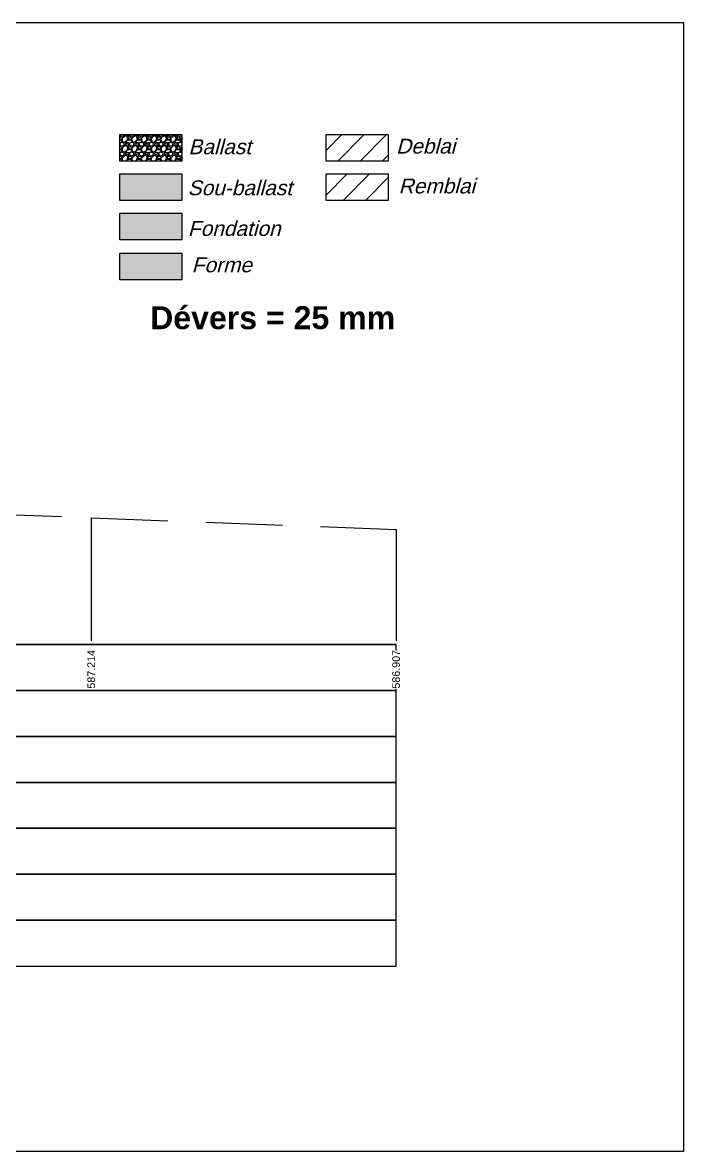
# Model space of a CAD drawing. Header units: millimetres. Extents: x 2762 to 3076, y 916 to 3305.
# Drawn here: x 2981.94 to 2999.21, y 983.44 to 1012.94 of the extents above; entities that cross this region are included whole.
import ezdxf

# ---------------------------------------------------------------- set-up
doc = ezdxf.new("R2010")
doc.units = ezdxf.units.MM
doc.header["$LTSCALE"] = 2
doc.linetypes.add('CACHE', pattern=[9.525, 6.35, -3.175])
doc.linetypes.add('DASHED', pattern=[0.75, 0.5, -0.25])
doc.layers.add('C-ANNO-TABL-TEXT', color=150, linetype='Continuous')
doc.styles.add('ARIAL', font='arial.ttf')
doc.styles.add('C3D_Profil_Travers', font='romans.shx')
doc.styles.get("Standard").update_dxf_attribs({"font": 'arial.ttf'})

msp = doc.modelspace()

# ---------------------------------------------------------------- hatches: boundary and pattern name
h = msp.add_hatch(color=11)
h.dxf.hatch_style = 1
h.paths.add_polyline_path([(2986.106, 1008.985), (2984.48, 1008.985), (2984.48, 1008.293), (2986.106, 1008.293)])
h = msp.add_hatch(color=30)
h.dxf.hatch_style = 1
h.paths.add_polyline_path([(2986.106, 1007.958), (2984.48, 1007.958), (2984.48, 1007.266), (2986.106, 1007.266)])
h = msp.add_hatch(color=83)
h.dxf.hatch_style = 1
h.paths.add_polyline_path([(2986.106, 1006.912), (2984.48, 1006.912), (2984.48, 1006.22), (2986.106, 1006.22)])

# ---------------------------------------------------------------- linework, layer by layer
for p, q in [((2984.48, 1010.012), (2986.106, 1010.012)), ((2984.48, 1009.32), (2984.48, 1010.012)), ((2986.106, 1010.012), (2986.106, 1009.32)), ((2989.873, 1010.012), (2991.499, 1010.012)), ((2989.873, 1009.32), (2989.873, 1010.012)), ((2991.499, 1010.012), (2991.499, 1009.32)), ((2986.106, 1009.32), (2984.48, 1009.32)), ((2991.499, 1009.32), (2989.873, 1009.32)), ((2984.48, 1008.985), (2986.106, 1008.985)), ((2984.48, 1008.293), (2984.48, 1008.985)), ((2986.106, 1008.985), (2986.106, 1008.293)), ((2989.873, 1008.985), (2991.499, 1008.985)), ((2989.873, 1008.293), (2989.873, 1008.985)), ((2991.499, 1008.985), (2991.499, 1008.293)), ((2986.106, 1008.293), (2984.48, 1008.293)), ((2991.499, 1008.293), (2989.873, 1008.293)), ((2984.48, 1007.958), (2986.106, 1007.958)), ((2984.48, 1007.266), (2984.48, 1007.958)), ((2986.106, 1007.958), (2986.106, 1007.266)), ((2986.106, 1007.266), (2984.48, 1007.266)), ((2984.48, 1006.912), (2986.106, 1006.912)), ((2984.48, 1006.22), (2984.48, 1006.912)), ((2986.106, 1006.912), (2986.106, 1006.22)), ((2986.106, 1006.22), (2984.48, 1006.22))]:
    msp.add_line(p, q)
at = {"linetype": 'Continuous'}
for p, q in [((2984.483, 1009.966), (2984.48, 1009.967)), ((2984.48, 1009.964), (2984.483, 1009.966)), ((2984.52, 1009.937), (2984.48, 1009.944)), ((2984.48, 1009.898), (2984.53, 1009.892)), ((2984.48, 1009.877), (2984.506, 1009.877)), ((2984.532, 1009.813), (2984.48, 1009.785)), ((2984.485, 1009.763), (2984.501, 1009.799)), ((2984.486, 1010.012), (2984.499, 1009.982)), ((2984.498, 1009.982), (2984.541, 1009.969)), ((2984.501, 1009.799), (2984.542, 1009.812)), ((2984.505, 1009.88), (2984.539, 1009.857)), ((2984.543, 1009.922), (2984.522, 1009.939)), ((2984.529, 1009.882), (2984.542, 1009.905)), ((2984.539, 1009.854), (2984.529, 1009.819)), ((2984.541, 1009.969), (2984.585, 1009.982)), ((2984.541, 1009.81), (2984.582, 1009.795)), ((2984.544, 1009.923), (2984.542, 1009.87)), ((2984.542, 1009.905), (2984.542, 1009.92)), ((2984.542, 1009.87), (2984.562, 1009.822)), ((2984.609, 1009.969), (2984.55, 1009.916)), ((2984.562, 1009.819), (2984.615, 1009.816)), ((2984.581, 1009.797), (2984.596, 1009.764)), ((2984.585, 1009.981), (2984.596, 1010.012)), ((2984.662, 1009.969), (2984.601, 1009.974)), ((2984.615, 1009.819), (2984.671, 1009.862)), ((2984.642, 1009.987), (2984.618, 1010.012)), ((2984.685, 1009.992), (2984.627, 1009.987)), ((2984.649, 1009.826), (2984.694, 1009.877)), ((2984.668, 1009.797), (2984.65, 1009.827)), ((2984.689, 1009.924), (2984.661, 1009.97)), ((2984.73, 1009.793), (2984.666, 1009.798)), ((2984.671, 1009.862), (2984.691, 1009.926)), ((2984.722, 1009.776), (2984.671, 1009.788)), ((2984.688, 1009.969), (2984.698, 1009.943)), ((2984.707, 1009.977), (2984.689, 1009.969)), ((2984.694, 1009.877), (2984.76, 1009.877)), ((2984.699, 1009.943), (2984.737, 1009.966)), ((2984.724, 1009.946), (2984.699, 1009.92)), ((2984.699, 1009.92), (2984.719, 1009.89)), ((2984.719, 1010.012), (2984.701, 1009.992)), ((2984.737, 1009.966), (2984.706, 1009.976)), ((2984.72, 1009.9), (2984.784, 1009.892)), ((2984.774, 1009.937), (2984.724, 1009.945)), ((2984.786, 1009.813), (2984.733, 1009.785)), ((2984.739, 1009.763), (2984.755, 1009.799)), ((2984.74, 1010.012), (2984.753, 1009.982)), ((2984.752, 1009.982), (2984.795, 1009.969)), ((2984.755, 1009.799), (2984.796, 1009.812)), ((2984.759, 1009.88), (2984.793, 1009.857)), ((2984.797, 1009.922), (2984.776, 1009.939)), ((2984.783, 1009.882), (2984.796, 1009.905)), ((2984.793, 1009.854), (2984.783, 1009.819)), ((2984.795, 1009.969), (2984.839, 1009.982)), ((2984.795, 1009.81), (2984.836, 1009.795)), ((2984.798, 1009.923), (2984.796, 1009.87)), ((2984.796, 1009.905), (2984.796, 1009.92)), ((2984.796, 1009.87), (2984.816, 1009.822)), ((2984.863, 1009.969), (2984.804, 1009.916)), ((2984.816, 1009.819), (2984.869, 1009.816)), ((2984.835, 1009.797), (2984.85, 1009.764)), ((2984.839, 1009.981), (2984.85, 1010.012)), ((2984.916, 1009.969), (2984.855, 1009.974)), ((2984.869, 1009.819), (2984.925, 1009.862)), ((2984.896, 1009.987), (2984.872, 1010.012)), ((2984.939, 1009.992), (2984.881, 1009.987)), ((2984.903, 1009.826), (2984.948, 1009.877)), ((2984.922, 1009.797), (2984.904, 1009.827)), ((2984.943, 1009.924), (2984.915, 1009.97)), ((2984.984, 1009.793), (2984.92, 1009.798)), ((2984.925, 1009.862), (2984.945, 1009.926)), ((2984.976, 1009.776), (2984.925, 1009.788)), ((2984.942, 1009.969), (2984.952, 1009.943)), ((2984.961, 1009.977), (2984.943, 1009.969)), ((2984.948, 1009.877), (2985.014, 1009.877)), ((2984.953, 1009.943), (2984.991, 1009.966)), ((2984.978, 1009.946), (2984.953, 1009.92)), ((2984.953, 1009.92), (2984.973, 1009.89)), ((2984.973, 1010.012), (2984.955, 1009.992)), ((2984.991, 1009.966), (2984.96, 1009.976)), ((2984.974, 1009.9), (2985.038, 1009.892)), ((2985.028, 1009.937), (2984.978, 1009.945)), ((2985.04, 1009.813), (2984.987, 1009.785)), ((2984.993, 1009.763), (2985.009, 1009.799)), ((2984.994, 1010.012), (2985.007, 1009.982)), ((2985.006, 1009.982), (2985.049, 1009.969)), ((2985.009, 1009.799), (2985.05, 1009.812)), ((2985.013, 1009.88), (2985.047, 1009.857)), ((2985.051, 1009.922), (2985.03, 1009.939)), ((2985.037, 1009.882), (2985.05, 1009.905)), ((2985.047, 1009.854), (2985.037, 1009.819)), ((2985.049, 1009.969), (2985.093, 1009.982)), ((2985.049, 1009.81), (2985.09, 1009.795)), ((2985.052, 1009.923), (2985.05, 1009.87)), ((2985.05, 1009.905), (2985.05, 1009.92)), ((2985.05, 1009.87), (2985.07, 1009.822)), ((2985.117, 1009.969), (2985.058, 1009.916)), ((2985.07, 1009.819), (2985.123, 1009.816)), ((2985.089, 1009.797), (2985.104, 1009.764)), ((2985.093, 1009.981), (2985.104, 1010.012)), ((2985.17, 1009.969), (2985.109, 1009.974)), ((2985.123, 1009.819), (2985.179, 1009.862)), ((2985.15, 1009.987), (2985.126, 1010.012)), ((2985.193, 1009.992), (2985.135, 1009.987)), ((2985.157, 1009.826), (2985.202, 1009.877)), ((2985.176, 1009.797), (2985.158, 1009.827)), ((2985.197, 1009.924), (2985.169, 1009.97)), ((2985.238, 1009.793), (2985.174, 1009.798)), ((2985.179, 1009.862), (2985.199, 1009.926)), ((2985.23, 1009.776), (2985.179, 1009.788)), ((2985.196, 1009.969), (2985.206, 1009.943)), ((2985.215, 1009.977), (2985.197, 1009.969)), ((2985.202, 1009.877), (2985.268, 1009.877)), ((2985.207, 1009.943), (2985.245, 1009.966)), ((2985.232, 1009.946), (2985.207, 1009.92)), ((2985.207, 1009.92), (2985.227, 1009.89)), ((2985.227, 1010.012), (2985.209, 1009.992)), ((2985.245, 1009.966), (2985.214, 1009.976)), ((2985.228, 1009.9), (2985.292, 1009.892)), ((2985.282, 1009.937), (2985.232, 1009.945)), ((2985.294, 1009.813), (2985.241, 1009.785)), ((2985.247, 1009.763), (2985.263, 1009.799)), ((2985.248, 1010.012), (2985.261, 1009.982)), ((2985.26, 1009.982), (2985.303, 1009.969)), ((2985.263, 1009.799), (2985.304, 1009.812)), ((2985.267, 1009.88), (2985.301, 1009.857)), ((2985.305, 1009.922), (2985.284, 1009.939)), ((2985.291, 1009.882), (2985.304, 1009.905)), ((2985.301, 1009.854), (2985.291, 1009.819)), ((2985.303, 1009.969), (2985.347, 1009.982)), ((2985.303, 1009.81), (2985.344, 1009.795)), ((2985.306, 1009.923), (2985.304, 1009.87)), ((2985.304, 1009.905), (2985.304, 1009.92)), ((2985.304, 1009.87), (2985.324, 1009.822)), ((2985.371, 1009.969), (2985.312, 1009.916)), ((2985.324, 1009.819), (2985.377, 1009.816)), ((2985.343, 1009.797), (2985.358, 1009.764)), ((2985.347, 1009.981), (2985.358, 1010.012)), ((2985.424, 1009.969), (2985.363, 1009.974)), ((2985.377, 1009.819), (2985.433, 1009.862)), ((2985.404, 1009.987), (2985.38, 1010.012)), ((2985.447, 1009.992), (2985.389, 1009.987)), ((2985.411, 1009.826), (2985.456, 1009.877)), ((2985.43, 1009.797), (2985.412, 1009.827)), ((2985.451, 1009.924), (2985.423, 1009.97)), ((2985.492, 1009.793), (2985.428, 1009.798)), ((2985.433, 1009.862), (2985.453, 1009.926)), ((2985.484, 1009.776), (2985.433, 1009.788)), ((2985.45, 1009.969), (2985.46, 1009.943)), ((2985.469, 1009.977), (2985.451, 1009.969)), ((2985.456, 1009.877), (2985.522, 1009.877)), ((2985.461, 1009.943), (2985.499, 1009.966)), ((2985.486, 1009.946), (2985.461, 1009.92)), ((2985.461, 1009.92), (2985.481, 1009.89)), ((2985.481, 1010.012), (2985.463, 1009.992)), ((2985.499, 1009.966), (2985.468, 1009.976)), ((2985.482, 1009.9), (2985.546, 1009.892)), ((2985.536, 1009.937), (2985.486, 1009.945)), ((2985.548, 1009.813), (2985.495, 1009.785)), ((2985.501, 1009.763), (2985.517, 1009.799)), ((2985.502, 1010.012), (2985.515, 1009.982)), ((2985.514, 1009.982), (2985.557, 1009.969)), ((2985.517, 1009.799), (2985.558, 1009.812)), ((2985.521, 1009.88), (2985.555, 1009.857)), ((2985.559, 1009.922), (2985.538, 1009.939)), ((2985.545, 1009.882), (2985.558, 1009.905)), ((2985.555, 1009.854), (2985.545, 1009.819)), ((2985.557, 1009.969), (2985.601, 1009.982)), ((2985.557, 1009.81), (2985.598, 1009.795)), ((2985.56, 1009.923), (2985.558, 1009.87)), ((2985.558, 1009.905), (2985.558, 1009.92)), ((2985.558, 1009.87), (2985.578, 1009.822)), ((2985.625, 1009.969), (2985.566, 1009.916)), ((2985.578, 1009.819), (2985.631, 1009.816)), ((2985.597, 1009.797), (2985.612, 1009.764)), ((2985.601, 1009.981), (2985.612, 1010.012)), ((2985.678, 1009.969), (2985.617, 1009.974)), ((2985.631, 1009.819), (2985.687, 1009.862)), ((2985.658, 1009.987), (2985.634, 1010.012)), ((2985.701, 1009.992), (2985.643, 1009.987)), ((2985.665, 1009.826), (2985.71, 1009.877)), ((2985.684, 1009.797), (2985.666, 1009.827)), ((2985.705, 1009.924), (2985.677, 1009.97)), ((2985.746, 1009.793), (2985.682, 1009.798)), ((2985.687, 1009.862), (2985.707, 1009.926)), ((2985.738, 1009.776), (2985.687, 1009.788)), ((2985.704, 1009.969), (2985.714, 1009.943)), ((2985.723, 1009.977), (2985.705, 1009.969)), ((2985.71, 1009.877), (2985.776, 1009.877)), ((2985.715, 1009.943), (2985.753, 1009.966)), ((2985.74, 1009.946), (2985.715, 1009.92)), ((2985.715, 1009.92), (2985.735, 1009.89)), ((2985.735, 1010.012), (2985.717, 1009.992)), ((2985.753, 1009.966), (2985.722, 1009.976)), ((2985.736, 1009.9), (2985.8, 1009.892)), ((2985.79, 1009.937), (2985.74, 1009.945)), ((2985.802, 1009.813), (2985.749, 1009.785)), ((2985.755, 1009.763), (2985.771, 1009.799)), ((2985.756, 1010.012), (2985.769, 1009.982)), ((2985.768, 1009.982), (2985.811, 1009.969)), ((2985.771, 1009.799), (2985.812, 1009.812)), ((2985.775, 1009.88), (2985.809, 1009.857)), ((2985.813, 1009.922), (2985.792, 1009.939)), ((2985.799, 1009.882), (2985.812, 1009.905)), ((2985.809, 1009.854), (2985.799, 1009.819)), ((2985.811, 1009.969), (2985.855, 1009.982)), ((2985.811, 1009.81), (2985.852, 1009.795)), ((2985.814, 1009.923), (2985.812, 1009.87)), ((2985.812, 1009.905), (2985.812, 1009.92)), ((2985.812, 1009.87), (2985.832, 1009.822)), ((2985.879, 1009.969), (2985.82, 1009.916)), ((2985.832, 1009.819), (2985.885, 1009.816)), ((2985.851, 1009.797), (2985.866, 1009.764)), ((2985.855, 1009.981), (2985.866, 1010.012)), ((2985.932, 1009.969), (2985.871, 1009.974)), ((2985.885, 1009.819), (2985.941, 1009.862)), ((2985.912, 1009.987), (2985.888, 1010.012)), ((2985.955, 1009.992), (2985.897, 1009.987)), ((2985.919, 1009.826), (2985.964, 1009.877)), ((2985.938, 1009.797), (2985.92, 1009.827)), ((2985.959, 1009.924), (2985.931, 1009.97)), ((2986, 1009.793), (2985.936, 1009.798)), ((2985.941, 1009.862), (2985.961, 1009.926)), ((2985.992, 1009.776), (2985.941, 1009.788)), ((2985.958, 1009.969), (2985.968, 1009.943)), ((2985.977, 1009.977), (2985.959, 1009.969)), ((2985.964, 1009.877), (2986.03, 1009.877)), ((2985.969, 1009.943), (2986.007, 1009.966)), ((2985.994, 1009.946), (2985.969, 1009.92)), ((2985.969, 1009.92), (2985.989, 1009.89)), ((2985.989, 1010.012), (2985.971, 1009.992)), ((2986.007, 1009.966), (2985.976, 1009.976)), ((2985.99, 1009.9), (2986.054, 1009.892)), ((2986.044, 1009.937), (2985.994, 1009.945)), ((2986.056, 1009.813), (2986.003, 1009.785)), ((2986.009, 1009.763), (2986.025, 1009.799)), ((2986.01, 1010.012), (2986.023, 1009.982)), ((2986.022, 1009.982), (2986.065, 1009.969)), ((2986.025, 1009.799), (2986.066, 1009.812)), ((2986.029, 1009.88), (2986.063, 1009.857)), ((2986.067, 1009.922), (2986.046, 1009.939)), ((2986.053, 1009.882), (2986.066, 1009.905)), ((2986.063, 1009.854), (2986.053, 1009.819)), ((2986.065, 1009.969), (2986.106, 1009.981)), ((2986.065, 1009.81), (2986.106, 1009.795)), ((2986.068, 1009.923), (2986.066, 1009.87)), ((2986.066, 1009.905), (2986.066, 1009.92)), ((2986.066, 1009.87), (2986.086, 1009.822)), ((2986.106, 1009.945), (2986.074, 1009.916)), ((2986.086, 1009.819), (2986.106, 1009.818)), ((2986.105, 1009.797), (2986.106, 1009.794)), ((2984.483, 1009.712), (2984.48, 1009.713)), ((2984.48, 1009.71), (2984.483, 1009.712)), ((2984.52, 1009.683), (2984.48, 1009.69)), ((2984.48, 1009.644), (2984.53, 1009.638)), ((2984.48, 1009.623), (2984.506, 1009.623)), ((2984.532, 1009.559), (2984.48, 1009.531)), ((2984.484, 1009.763), (2984.499, 1009.728)), ((2984.484, 1009.509), (2984.499, 1009.474)), ((2984.485, 1009.509), (2984.501, 1009.545)), ((2984.498, 1009.728), (2984.541, 1009.715)), ((2984.501, 1009.545), (2984.542, 1009.558)), ((2984.505, 1009.626), (2984.539, 1009.603)), ((2984.543, 1009.668), (2984.522, 1009.685)), ((2984.529, 1009.628), (2984.542, 1009.651)), ((2984.539, 1009.6), (2984.529, 1009.565)), ((2984.541, 1009.715), (2984.585, 1009.728)), ((2984.541, 1009.556), (2984.582, 1009.541)), ((2984.544, 1009.669), (2984.542, 1009.616)), ((2984.542, 1009.651), (2984.542, 1009.666)), ((2984.542, 1009.616), (2984.562, 1009.568)), ((2984.609, 1009.715), (2984.55, 1009.662)), ((2984.562, 1009.565), (2984.615, 1009.562)), ((2984.581, 1009.543), (2984.596, 1009.51)), ((2984.585, 1009.727), (2984.598, 1009.763)), ((2984.585, 1009.473), (2984.598, 1009.509)), ((2984.662, 1009.715), (2984.601, 1009.72)), ((2984.642, 1009.733), (2984.614, 1009.763)), ((2984.642, 1009.479), (2984.614, 1009.509)), ((2984.615, 1009.763), (2984.623, 1009.783)), ((2984.615, 1009.565), (2984.671, 1009.608)), ((2984.615, 1009.509), (2984.623, 1009.529)), ((2984.671, 1009.783), (2984.623, 1009.778)), ((2984.671, 1009.529), (2984.623, 1009.524)), ((2984.685, 1009.738), (2984.627, 1009.733)), ((2984.649, 1009.572), (2984.694, 1009.623)), ((2984.668, 1009.543), (2984.65, 1009.573)), ((2984.689, 1009.67), (2984.661, 1009.716)), ((2984.73, 1009.539), (2984.666, 1009.544)), ((2984.671, 1009.608), (2984.691, 1009.672)), ((2984.722, 1009.522), (2984.671, 1009.534)), ((2984.688, 1009.715), (2984.698, 1009.689)), ((2984.707, 1009.723), (2984.689, 1009.715)), ((2984.694, 1009.623), (2984.76, 1009.623)), ((2984.699, 1009.689), (2984.737, 1009.712)), ((2984.724, 1009.692), (2984.699, 1009.666)), ((2984.699, 1009.666), (2984.719, 1009.636)), ((2984.724, 1009.764), (2984.701, 1009.738)), ((2984.724, 1009.51), (2984.701, 1009.484)), ((2984.737, 1009.712), (2984.706, 1009.722)), ((2984.72, 1009.646), (2984.784, 1009.638)), ((2984.724, 1009.763), (2984.722, 1009.776)), ((2984.724, 1009.509), (2984.722, 1009.522)), ((2984.774, 1009.683), (2984.724, 1009.691)), ((2984.786, 1009.559), (2984.733, 1009.531)), ((2984.738, 1009.763), (2984.753, 1009.728)), ((2984.738, 1009.509), (2984.753, 1009.474)), ((2984.739, 1009.509), (2984.755, 1009.545)), ((2984.752, 1009.728), (2984.795, 1009.715)), ((2984.755, 1009.545), (2984.796, 1009.558)), ((2984.759, 1009.626), (2984.793, 1009.603)), ((2984.797, 1009.668), (2984.776, 1009.685)), ((2984.783, 1009.628), (2984.796, 1009.651)), ((2984.793, 1009.6), (2984.783, 1009.565)), ((2984.795, 1009.715), (2984.839, 1009.728)), ((2984.795, 1009.556), (2984.836, 1009.541)), ((2984.798, 1009.669), (2984.796, 1009.616)), ((2984.796, 1009.651), (2984.796, 1009.666)), ((2984.796, 1009.616), (2984.816, 1009.568)), ((2984.863, 1009.715), (2984.804, 1009.662)), ((2984.816, 1009.565), (2984.869, 1009.562)), ((2984.835, 1009.543), (2984.85, 1009.51)), ((2984.839, 1009.727), (2984.852, 1009.763)), ((2984.839, 1009.473), (2984.852, 1009.509)), ((2984.916, 1009.715), (2984.855, 1009.72)), ((2984.896, 1009.733), (2984.868, 1009.763)), ((2984.896, 1009.479), (2984.868, 1009.509)), ((2984.869, 1009.763), (2984.877, 1009.783)), ((2984.869, 1009.565), (2984.925, 1009.608)), ((2984.869, 1009.509), (2984.877, 1009.529)), ((2984.925, 1009.783), (2984.877, 1009.778)), ((2984.925, 1009.529), (2984.877, 1009.524)), ((2984.939, 1009.738), (2984.881, 1009.733)), ((2984.903, 1009.572), (2984.948, 1009.623)), ((2984.922, 1009.543), (2984.904, 1009.573)), ((2984.943, 1009.67), (2984.915, 1009.716)), ((2984.984, 1009.539), (2984.92, 1009.544)), ((2984.925, 1009.608), (2984.945, 1009.672)), ((2984.976, 1009.522), (2984.925, 1009.534)), ((2984.942, 1009.715), (2984.952, 1009.689)), ((2984.961, 1009.723), (2984.943, 1009.715)), ((2984.948, 1009.623), (2985.014, 1009.623)), ((2984.953, 1009.689), (2984.991, 1009.712)), ((2984.978, 1009.692), (2984.953, 1009.666)), ((2984.953, 1009.666), (2984.973, 1009.636)), ((2984.978, 1009.764), (2984.955, 1009.738)), ((2984.978, 1009.51), (2984.955, 1009.484)), ((2984.991, 1009.712), (2984.96, 1009.722)), ((2984.974, 1009.646), (2985.038, 1009.638)), ((2984.978, 1009.763), (2984.976, 1009.776)), ((2984.978, 1009.509), (2984.976, 1009.522)), ((2985.028, 1009.683), (2984.978, 1009.691)), ((2985.04, 1009.559), (2984.987, 1009.531)), ((2984.992, 1009.763), (2985.007, 1009.728)), ((2984.992, 1009.509), (2985.007, 1009.474)), ((2984.993, 1009.509), (2985.009, 1009.545)), ((2985.006, 1009.728), (2985.049, 1009.715)), ((2985.009, 1009.545), (2985.05, 1009.558)), ((2985.013, 1009.626), (2985.047, 1009.603)), ((2985.051, 1009.668), (2985.03, 1009.685)), ((2985.037, 1009.628), (2985.05, 1009.651)), ((2985.047, 1009.6), (2985.037, 1009.565)), ((2985.049, 1009.715), (2985.093, 1009.728)), ((2985.049, 1009.556), (2985.09, 1009.541)), ((2985.052, 1009.669), (2985.05, 1009.616)), ((2985.05, 1009.651), (2985.05, 1009.666)), ((2985.05, 1009.616), (2985.07, 1009.568)), ((2985.117, 1009.715), (2985.058, 1009.662)), ((2985.07, 1009.565), (2985.123, 1009.562)), ((2985.089, 1009.543), (2985.104, 1009.51)), ((2985.093, 1009.727), (2985.106, 1009.763)), ((2985.093, 1009.473), (2985.106, 1009.509)), ((2985.17, 1009.715), (2985.109, 1009.72)), ((2985.15, 1009.733), (2985.122, 1009.763)), ((2985.15, 1009.479), (2985.122, 1009.509)), ((2985.123, 1009.763), (2985.131, 1009.783)), ((2985.123, 1009.565), (2985.179, 1009.608)), ((2985.123, 1009.509), (2985.131, 1009.529)), ((2985.179, 1009.783), (2985.131, 1009.778)), ((2985.179, 1009.529), (2985.131, 1009.524)), ((2985.193, 1009.738), (2985.135, 1009.733)), ((2985.157, 1009.572), (2985.202, 1009.623)), ((2985.176, 1009.543), (2985.158, 1009.573)), ((2985.197, 1009.67), (2985.169, 1009.716)), ((2985.238, 1009.539), (2985.174, 1009.544)), ((2985.179, 1009.608), (2985.199, 1009.672)), ((2985.23, 1009.522), (2985.179, 1009.534)), ((2985.196, 1009.715), (2985.206, 1009.689)), ((2985.215, 1009.723), (2985.197, 1009.715)), ((2985.202, 1009.623), (2985.268, 1009.623)), ((2985.207, 1009.689), (2985.245, 1009.712)), ((2985.232, 1009.692), (2985.207, 1009.666)), ((2985.207, 1009.666), (2985.227, 1009.636)), ((2985.232, 1009.764), (2985.209, 1009.738)), ((2985.232, 1009.51), (2985.209, 1009.484)), ((2985.245, 1009.712), (2985.214, 1009.722)), ((2985.228, 1009.646), (2985.292, 1009.638)), ((2985.232, 1009.763), (2985.23, 1009.776)), ((2985.232, 1009.509), (2985.23, 1009.522)), ((2985.282, 1009.683), (2985.232, 1009.691)), ((2985.294, 1009.559), (2985.241, 1009.531)), ((2985.246, 1009.763), (2985.261, 1009.728)), ((2985.246, 1009.509), (2985.261, 1009.474)), ((2985.247, 1009.509), (2985.263, 1009.545)), ((2985.26, 1009.728), (2985.303, 1009.715)), ((2985.263, 1009.545), (2985.304, 1009.558)), ((2985.267, 1009.626), (2985.301, 1009.603)), ((2985.305, 1009.668), (2985.284, 1009.685)), ((2985.291, 1009.628), (2985.304, 1009.651)), ((2985.301, 1009.6), (2985.291, 1009.565)), ((2985.303, 1009.715), (2985.347, 1009.728)), ((2985.303, 1009.556), (2985.344, 1009.541)), ((2985.306, 1009.669), (2985.304, 1009.616)), ((2985.304, 1009.651), (2985.304, 1009.666)), ((2985.304, 1009.616), (2985.324, 1009.568)), ((2985.371, 1009.715), (2985.312, 1009.662)), ((2985.324, 1009.565), (2985.377, 1009.562)), ((2985.343, 1009.543), (2985.358, 1009.51)), ((2985.347, 1009.727), (2985.36, 1009.763)), ((2985.347, 1009.473), (2985.36, 1009.509)), ((2985.424, 1009.715), (2985.363, 1009.72)), ((2985.404, 1009.733), (2985.376, 1009.763)), ((2985.404, 1009.479), (2985.376, 1009.509)), ((2985.377, 1009.763), (2985.385, 1009.783)), ((2985.377, 1009.565), (2985.433, 1009.608)), ((2985.377, 1009.509), (2985.385, 1009.529)), ((2985.433, 1009.783), (2985.385, 1009.778)), ((2985.433, 1009.529), (2985.385, 1009.524)), ((2985.447, 1009.738), (2985.389, 1009.733)), ((2985.411, 1009.572), (2985.456, 1009.623)), ((2985.43, 1009.543), (2985.412, 1009.573)), ((2985.451, 1009.67), (2985.423, 1009.716)), ((2985.492, 1009.539), (2985.428, 1009.544)), ((2985.433, 1009.608), (2985.453, 1009.672)), ((2985.484, 1009.522), (2985.433, 1009.534)), ((2985.45, 1009.715), (2985.46, 1009.689)), ((2985.469, 1009.723), (2985.451, 1009.715)), ((2985.456, 1009.623), (2985.522, 1009.623)), ((2985.461, 1009.689), (2985.499, 1009.712)), ((2985.486, 1009.692), (2985.461, 1009.666)), ((2985.461, 1009.666), (2985.481, 1009.636)), ((2985.486, 1009.764), (2985.463, 1009.738)), ((2985.486, 1009.51), (2985.463, 1009.484)), ((2985.499, 1009.712), (2985.468, 1009.722)), ((2985.482, 1009.646), (2985.546, 1009.638)), ((2985.486, 1009.763), (2985.484, 1009.776)), ((2985.486, 1009.509), (2985.484, 1009.522)), ((2985.536, 1009.683), (2985.486, 1009.691)), ((2985.548, 1009.559), (2985.495, 1009.531)), ((2985.5, 1009.763), (2985.515, 1009.728)), ((2985.5, 1009.509), (2985.515, 1009.474)), ((2985.501, 1009.509), (2985.517, 1009.545)), ((2985.514, 1009.728), (2985.557, 1009.715)), ((2985.517, 1009.545), (2985.558, 1009.558)), ((2985.521, 1009.626), (2985.555, 1009.603)), ((2985.559, 1009.668), (2985.538, 1009.685)), ((2985.545, 1009.628), (2985.558, 1009.651)), ((2985.555, 1009.6), (2985.545, 1009.565)), ((2985.557, 1009.715), (2985.601, 1009.728)), ((2985.557, 1009.556), (2985.598, 1009.541)), ((2985.56, 1009.669), (2985.558, 1009.616)), ((2985.558, 1009.651), (2985.558, 1009.666)), ((2985.558, 1009.616), (2985.578, 1009.568)), ((2985.625, 1009.715), (2985.566, 1009.662)), ((2985.578, 1009.565), (2985.631, 1009.562)), ((2985.597, 1009.543), (2985.612, 1009.51)), ((2985.601, 1009.727), (2985.614, 1009.763)), ((2985.601, 1009.473), (2985.614, 1009.509)), ((2985.678, 1009.715), (2985.617, 1009.72)), ((2985.658, 1009.733), (2985.63, 1009.763)), ((2985.658, 1009.479), (2985.63, 1009.509)), ((2985.631, 1009.763), (2985.639, 1009.783)), ((2985.631, 1009.565), (2985.687, 1009.608)), ((2985.631, 1009.509), (2985.639, 1009.529)), ((2985.687, 1009.783), (2985.639, 1009.778)), ((2985.687, 1009.529), (2985.639, 1009.524)), ((2985.701, 1009.738), (2985.643, 1009.733)), ((2985.665, 1009.572), (2985.71, 1009.623)), ((2985.684, 1009.543), (2985.666, 1009.573)), ((2985.705, 1009.67), (2985.677, 1009.716)), ((2985.746, 1009.539), (2985.682, 1009.544)), ((2985.687, 1009.608), (2985.707, 1009.672)), ((2985.738, 1009.522), (2985.687, 1009.534)), ((2985.704, 1009.715), (2985.714, 1009.689)), ((2985.723, 1009.723), (2985.705, 1009.715)), ((2985.71, 1009.623), (2985.776, 1009.623)), ((2985.715, 1009.689), (2985.753, 1009.712)), ((2985.74, 1009.692), (2985.715, 1009.666)), ((2985.715, 1009.666), (2985.735, 1009.636)), ((2985.74, 1009.764), (2985.717, 1009.738)), ((2985.74, 1009.51), (2985.717, 1009.484)), ((2985.753, 1009.712), (2985.722, 1009.722)), ((2985.736, 1009.646), (2985.8, 1009.638)), ((2985.74, 1009.763), (2985.738, 1009.776)), ((2985.74, 1009.509), (2985.738, 1009.522)), ((2985.79, 1009.683), (2985.74, 1009.691)), ((2985.802, 1009.559), (2985.749, 1009.531)), ((2985.754, 1009.763), (2985.769, 1009.728)), ((2985.754, 1009.509), (2985.769, 1009.474)), ((2985.755, 1009.509), (2985.771, 1009.545)), ((2985.768, 1009.728), (2985.811, 1009.715)), ((2985.771, 1009.545), (2985.812, 1009.558)), ((2985.775, 1009.626), (2985.809, 1009.603)), ((2985.813, 1009.668), (2985.792, 1009.685)), ((2985.799, 1009.628), (2985.812, 1009.651)), ((2985.809, 1009.6), (2985.799, 1009.565)), ((2985.811, 1009.715), (2985.855, 1009.728)), ((2985.811, 1009.556), (2985.852, 1009.541)), ((2985.814, 1009.669), (2985.812, 1009.616)), ((2985.812, 1009.651), (2985.812, 1009.666)), ((2985.812, 1009.616), (2985.832, 1009.568)), ((2985.879, 1009.715), (2985.82, 1009.662)), ((2985.832, 1009.565), (2985.885, 1009.562)), ((2985.851, 1009.543), (2985.866, 1009.51)), ((2985.855, 1009.727), (2985.868, 1009.763)), ((2985.855, 1009.473), (2985.868, 1009.509)), ((2985.932, 1009.715), (2985.871, 1009.72)), ((2985.912, 1009.733), (2985.884, 1009.763)), ((2985.912, 1009.479), (2985.884, 1009.509)), ((2985.885, 1009.763), (2985.893, 1009.783)), ((2985.885, 1009.565), (2985.941, 1009.608)), ((2985.885, 1009.509), (2985.893, 1009.529)), ((2985.941, 1009.783), (2985.893, 1009.778)), ((2985.941, 1009.529), (2985.893, 1009.524)), ((2985.955, 1009.738), (2985.897, 1009.733)), ((2985.919, 1009.572), (2985.964, 1009.623)), ((2985.938, 1009.543), (2985.92, 1009.573)), ((2985.959, 1009.67), (2985.931, 1009.716)), ((2986, 1009.539), (2985.936, 1009.544)), ((2985.941, 1009.608), (2985.961, 1009.672)), ((2985.992, 1009.522), (2985.941, 1009.534)), ((2985.958, 1009.715), (2985.968, 1009.689)), ((2985.977, 1009.723), (2985.959, 1009.715)), ((2985.964, 1009.623), (2986.03, 1009.623)), ((2985.969, 1009.689), (2986.007, 1009.712)), ((2985.994, 1009.692), (2985.969, 1009.666)), ((2985.969, 1009.666), (2985.989, 1009.636)), ((2985.994, 1009.764), (2985.971, 1009.738)), ((2985.994, 1009.51), (2985.971, 1009.484)), ((2986.007, 1009.712), (2985.976, 1009.722)), ((2985.99, 1009.646), (2986.054, 1009.638)), ((2985.994, 1009.763), (2985.992, 1009.776)), ((2985.994, 1009.509), (2985.992, 1009.522)), ((2986.044, 1009.683), (2985.994, 1009.691)), ((2986.056, 1009.559), (2986.003, 1009.531)), ((2986.008, 1009.763), (2986.023, 1009.728)), ((2986.008, 1009.509), (2986.023, 1009.474)), ((2986.009, 1009.509), (2986.025, 1009.545)), ((2986.022, 1009.728), (2986.065, 1009.715)), ((2986.025, 1009.545), (2986.066, 1009.558)), ((2986.029, 1009.626), (2986.063, 1009.603)), ((2986.067, 1009.668), (2986.046, 1009.685)), ((2986.053, 1009.628), (2986.066, 1009.651)), ((2986.063, 1009.6), (2986.053, 1009.565)), ((2986.065, 1009.715), (2986.106, 1009.727)), ((2986.065, 1009.556), (2986.106, 1009.541)), ((2986.068, 1009.669), (2986.066, 1009.616)), ((2986.066, 1009.651), (2986.066, 1009.666)), ((2986.066, 1009.616), (2986.086, 1009.568)), ((2986.106, 1009.691), (2986.074, 1009.662)), ((2986.086, 1009.565), (2986.106, 1009.564)), ((2986.105, 1009.543), (2986.106, 1009.54)), ((2984.483, 1009.458), (2984.48, 1009.459)), ((2984.48, 1009.456), (2984.483, 1009.458)), ((2984.52, 1009.429), (2984.48, 1009.436)), ((2984.48, 1009.39), (2984.53, 1009.384)), ((2984.48, 1009.369), (2984.506, 1009.369)), ((2984.498, 1009.474), (2984.541, 1009.461)), ((2984.505, 1009.372), (2984.539, 1009.349)), ((2984.543, 1009.414), (2984.522, 1009.431)), ((2984.529, 1009.374), (2984.542, 1009.397)), ((2984.539, 1009.346), (2984.531, 1009.32)), ((2984.541, 1009.461), (2984.585, 1009.474)), ((2984.544, 1009.415), (2984.542, 1009.362)), ((2984.542, 1009.397), (2984.542, 1009.412)), ((2984.542, 1009.362), (2984.56, 1009.32)), ((2984.609, 1009.461), (2984.55, 1009.408)), ((2984.662, 1009.461), (2984.601, 1009.466)), ((2984.685, 1009.484), (2984.627, 1009.479)), ((2984.627, 1009.32), (2984.671, 1009.354)), ((2984.65, 1009.32), (2984.694, 1009.369)), ((2984.689, 1009.416), (2984.661, 1009.462)), ((2984.671, 1009.354), (2984.691, 1009.418)), ((2984.688, 1009.461), (2984.698, 1009.435)), ((2984.707, 1009.469), (2984.689, 1009.461)), ((2984.694, 1009.369), (2984.76, 1009.369)), ((2984.699, 1009.435), (2984.737, 1009.458)), ((2984.724, 1009.438), (2984.699, 1009.412)), ((2984.699, 1009.412), (2984.719, 1009.382)), ((2984.737, 1009.458), (2984.706, 1009.468)), ((2984.72, 1009.392), (2984.784, 1009.384)), ((2984.774, 1009.429), (2984.724, 1009.437)), ((2984.752, 1009.474), (2984.795, 1009.461)), ((2984.759, 1009.372), (2984.793, 1009.349)), ((2984.797, 1009.414), (2984.776, 1009.431)), ((2984.783, 1009.374), (2984.796, 1009.397)), ((2984.793, 1009.346), (2984.785, 1009.32)), ((2984.795, 1009.461), (2984.839, 1009.474)), ((2984.798, 1009.415), (2984.796, 1009.362)), ((2984.796, 1009.397), (2984.796, 1009.412)), ((2984.796, 1009.362), (2984.814, 1009.32)), ((2984.863, 1009.461), (2984.804, 1009.408)), ((2984.916, 1009.461), (2984.855, 1009.466)), ((2984.939, 1009.484), (2984.881, 1009.479)), ((2984.881, 1009.32), (2984.925, 1009.354)), ((2984.904, 1009.32), (2984.948, 1009.369)), ((2984.943, 1009.416), (2984.915, 1009.462)), ((2984.925, 1009.354), (2984.945, 1009.418)), ((2984.942, 1009.461), (2984.952, 1009.435)), ((2984.961, 1009.469), (2984.943, 1009.461)), ((2984.948, 1009.369), (2985.014, 1009.369)), ((2984.953, 1009.435), (2984.991, 1009.458)), ((2984.978, 1009.438), (2984.953, 1009.412)), ((2984.953, 1009.412), (2984.973, 1009.382)), ((2984.991, 1009.458), (2984.96, 1009.468)), ((2984.974, 1009.392), (2985.038, 1009.384)), ((2985.028, 1009.429), (2984.978, 1009.437)), ((2985.006, 1009.474), (2985.049, 1009.461)), ((2985.013, 1009.372), (2985.047, 1009.349)), ((2985.051, 1009.414), (2985.03, 1009.431)), ((2985.037, 1009.374), (2985.05, 1009.397)), ((2985.047, 1009.346), (2985.039, 1009.32)), ((2985.049, 1009.461), (2985.093, 1009.474)), ((2985.052, 1009.415), (2985.05, 1009.362)), ((2985.05, 1009.397), (2985.05, 1009.412)), ((2985.05, 1009.362), (2985.068, 1009.32)), ((2985.117, 1009.461), (2985.058, 1009.408)), ((2985.17, 1009.461), (2985.109, 1009.466)), ((2985.193, 1009.484), (2985.135, 1009.479)), ((2985.135, 1009.32), (2985.179, 1009.354)), ((2985.158, 1009.32), (2985.202, 1009.369)), ((2985.197, 1009.416), (2985.169, 1009.462)), ((2985.179, 1009.354), (2985.199, 1009.418)), ((2985.196, 1009.461), (2985.206, 1009.435)), ((2985.215, 1009.469), (2985.197, 1009.461)), ((2985.202, 1009.369), (2985.268, 1009.369)), ((2985.207, 1009.435), (2985.245, 1009.458)), ((2985.232, 1009.438), (2985.207, 1009.412)), ((2985.207, 1009.412), (2985.227, 1009.382)), ((2985.245, 1009.458), (2985.214, 1009.468)), ((2985.228, 1009.392), (2985.292, 1009.384)), ((2985.282, 1009.429), (2985.232, 1009.437)), ((2985.26, 1009.474), (2985.303, 1009.461)), ((2985.267, 1009.372), (2985.301, 1009.349)), ((2985.305, 1009.414), (2985.284, 1009.431)), ((2985.291, 1009.374), (2985.304, 1009.397)), ((2985.301, 1009.346), (2985.293, 1009.32)), ((2985.303, 1009.461), (2985.347, 1009.474)), ((2985.306, 1009.415), (2985.304, 1009.362)), ((2985.304, 1009.397), (2985.304, 1009.412)), ((2985.304, 1009.362), (2985.322, 1009.32)), ((2985.371, 1009.461), (2985.312, 1009.408)), ((2985.424, 1009.461), (2985.363, 1009.466)), ((2985.447, 1009.484), (2985.389, 1009.479)), ((2985.389, 1009.32), (2985.433, 1009.354)), ((2985.412, 1009.32), (2985.456, 1009.369)), ((2985.451, 1009.416), (2985.423, 1009.462)), ((2985.433, 1009.354), (2985.453, 1009.418)), ((2985.45, 1009.461), (2985.46, 1009.435)), ((2985.469, 1009.469), (2985.451, 1009.461)), ((2985.456, 1009.369), (2985.522, 1009.369)), ((2985.461, 1009.435), (2985.499, 1009.458)), ((2985.486, 1009.438), (2985.461, 1009.412)), ((2985.461, 1009.412), (2985.481, 1009.382)), ((2985.499, 1009.458), (2985.468, 1009.468)), ((2985.482, 1009.392), (2985.546, 1009.384)), ((2985.536, 1009.429), (2985.486, 1009.437)), ((2985.514, 1009.474), (2985.557, 1009.461)), ((2985.521, 1009.372), (2985.555, 1009.349)), ((2985.559, 1009.414), (2985.538, 1009.431)), ((2985.545, 1009.374), (2985.558, 1009.397)), ((2985.555, 1009.346), (2985.547, 1009.32)), ((2985.557, 1009.461), (2985.601, 1009.474)), ((2985.56, 1009.415), (2985.558, 1009.362)), ((2985.558, 1009.397), (2985.558, 1009.412)), ((2985.558, 1009.362), (2985.576, 1009.32)), ((2985.625, 1009.461), (2985.566, 1009.408)), ((2985.678, 1009.461), (2985.617, 1009.466)), ((2985.701, 1009.484), (2985.643, 1009.479)), ((2985.643, 1009.32), (2985.687, 1009.354)), ((2985.666, 1009.32), (2985.71, 1009.369)), ((2985.705, 1009.416), (2985.677, 1009.462)), ((2985.687, 1009.354), (2985.707, 1009.418)), ((2985.704, 1009.461), (2985.714, 1009.435)), ((2985.723, 1009.469), (2985.705, 1009.461)), ((2985.71, 1009.369), (2985.776, 1009.369)), ((2985.715, 1009.435), (2985.753, 1009.458)), ((2985.74, 1009.438), (2985.715, 1009.412)), ((2985.715, 1009.412), (2985.735, 1009.382)), ((2985.753, 1009.458), (2985.722, 1009.468)), ((2985.736, 1009.392), (2985.8, 1009.384)), ((2985.79, 1009.429), (2985.74, 1009.437)), ((2985.768, 1009.474), (2985.811, 1009.461)), ((2985.775, 1009.372), (2985.809, 1009.349)), ((2985.813, 1009.414), (2985.792, 1009.431)), ((2985.799, 1009.374), (2985.812, 1009.397)), ((2985.809, 1009.346), (2985.801, 1009.32)), ((2985.811, 1009.461), (2985.855, 1009.474)), ((2985.814, 1009.415), (2985.812, 1009.362)), ((2985.812, 1009.397), (2985.812, 1009.412)), ((2985.812, 1009.362), (2985.83, 1009.32)), ((2985.879, 1009.461), (2985.82, 1009.408)), ((2985.932, 1009.461), (2985.871, 1009.466)), ((2985.955, 1009.484), (2985.897, 1009.479)), ((2985.897, 1009.32), (2985.941, 1009.354)), ((2985.92, 1009.32), (2985.964, 1009.369)), ((2985.959, 1009.416), (2985.931, 1009.462)), ((2985.941, 1009.354), (2985.961, 1009.418)), ((2985.958, 1009.461), (2985.968, 1009.435)), ((2985.977, 1009.469), (2985.959, 1009.461)), ((2985.964, 1009.369), (2986.03, 1009.369)), ((2985.969, 1009.435), (2986.007, 1009.458)), ((2985.994, 1009.438), (2985.969, 1009.412)), ((2985.969, 1009.412), (2985.989, 1009.382)), ((2986.007, 1009.458), (2985.976, 1009.468)), ((2985.99, 1009.392), (2986.054, 1009.384)), ((2986.044, 1009.429), (2985.994, 1009.437)), ((2986.022, 1009.474), (2986.065, 1009.461)), ((2986.029, 1009.372), (2986.063, 1009.349)), ((2986.067, 1009.414), (2986.046, 1009.431)), ((2986.053, 1009.374), (2986.066, 1009.397)), ((2986.063, 1009.346), (2986.055, 1009.32)), ((2986.065, 1009.461), (2986.106, 1009.473)), ((2986.068, 1009.415), (2986.066, 1009.362)), ((2986.066, 1009.397), (2986.066, 1009.412)), ((2986.066, 1009.362), (2986.084, 1009.32)), ((2986.106, 1009.437), (2986.074, 1009.408))]:
    msp.add_line(p, q, dxfattribs=at)
at = {"color": 1, "linetype": 'Continuous'}
for p, q in [((2989.873, 1009.6), (2990.285, 1010.012)), ((2990.177, 1009.32), (2990.869, 1010.012)), ((2990.761, 1009.32), (2991.452, 1010.012)), ((2991.344, 1009.32), (2991.499, 1009.476))]:
    msp.add_line(p, q, dxfattribs=at)
at = {"color": 3, "linetype": 'Continuous'}
for p, q in [((2989.873, 1008.432), (2990.425, 1008.985)), ((2990.317, 1008.293), (2991.009, 1008.985)), ((2990.901, 1008.293), (2991.499, 1008.892)), ((2991.484, 1008.293), (2991.499, 1008.308))]:
    msp.add_line(p, q, dxfattribs=at)
at = {"color": 105, "linetype": 'DASHED', "lineweight": -3, "ltscale": 2}
for p, q in [((2974.961, 1000.336), (2983.736, 999.998)), ((2983.736, 999.998), (2991.705, 999.69))]:
    msp.add_line(p, q, dxfattribs=at)
at = {"color": 98, "linetype": 'CACHE', "lineweight": -3}
for p, q in [((2983.736, 999.998), (2983.736, 996.784)), ((2991.705, 999.69), (2991.705, 996.784))]:
    msp.add_line(p, q, dxfattribs=at)
at = {"color": 7, "linetype": 'Continuous', "lineweight": -3}
msp.add_line((2957.704, 996.684), (2991.706, 996.684), dxfattribs=at)
for points in [[(2957.704, 995.484), (2991.706, 995.484), (2991.706, 996.684), (2957.704, 996.684)], [(2957.704, 994.284), (2991.706, 994.284), (2991.706, 995.484), (2957.704, 995.484)], [(2957.704, 993.084), (2991.706, 993.084), (2991.706, 994.284), (2957.704, 994.284)], [(2957.704, 991.884), (2991.706, 991.884), (2991.706, 993.084), (2957.704, 993.084)], [(2957.704, 990.684), (2991.706, 990.684), (2991.706, 991.884), (2957.704, 991.884)], [(2957.704, 989.484), (2991.706, 989.484), (2991.706, 990.684), (2957.704, 990.684)], [(2957.704, 988.284), (2991.706, 988.284), (2991.706, 989.484), (2957.704, 989.484)]]:
    msp.add_3dface(points, dxfattribs=at)

# ---------------------------------------------------------------- texts
at = {"insert": (2985.274, 1005.527), "char_height": 0.6, "attachment_point": 1}
msp.add_mtext_dynamic_manual_height_columns('{\\fArial|b1|i0|c0|p34;Dévers = 25 mm}', width=8.82587, gutter_width=1.25, heights=[0], dxfattribs=at)
at = {"layer": 'C-ANNO-TABL-TEXT', "color": 7, "style": 'ARIAL', "oblique": 15}
for s, p in [('Ballast', (2986.274, 1009.499)), ('Deblai', (2991.704, 1009.515)), ('Sou-ballast', (2986.254, 1008.426)), ('Remblai', (2991.768, 1008.473)), ('Fondation', (2986.259, 1007.363)), ('Forme', (2986.359, 1006.413))]:
    msp.add_text(s, height=0.39, dxfattribs=at).set_placement(p)

# ---------------------------------------------------------------- next in the draw order: texts
at = {"color": 7, "linetype": 'Continuous', "lineweight": -3, "char_height": 0.2, "attachment_point": 4, "rotation": 90, "style": 'C3D_Profil_Travers', "bg_fill": 3, "box_fill_scale": 1.000375, "bg_fill_color": 256, "bg_fill_true_color": 13158600, "bg_fill_transparency": 0}
for s, insert, width in [('{\\fArial|b0|i0|c0|p34;587.214}', (2983.736, 995.534), 0.99471), ('{\\fArial|b0|i0|c0|p34;586.907}', (2991.705, 995.534), 0.99553)]:
    msp.add_mtext(s, dxfattribs=dict(at, insert=insert, width=width))

# ---------------------------------------------------------------- next in the draw order: linework, layer by layer
msp.add_lwpolyline([(2950.215, 1012.939), (2999.215, 1012.939), (2999.215, 983.439), (2950.215, 983.439)], close=True)

doc.saveas('drawing.dxf')
